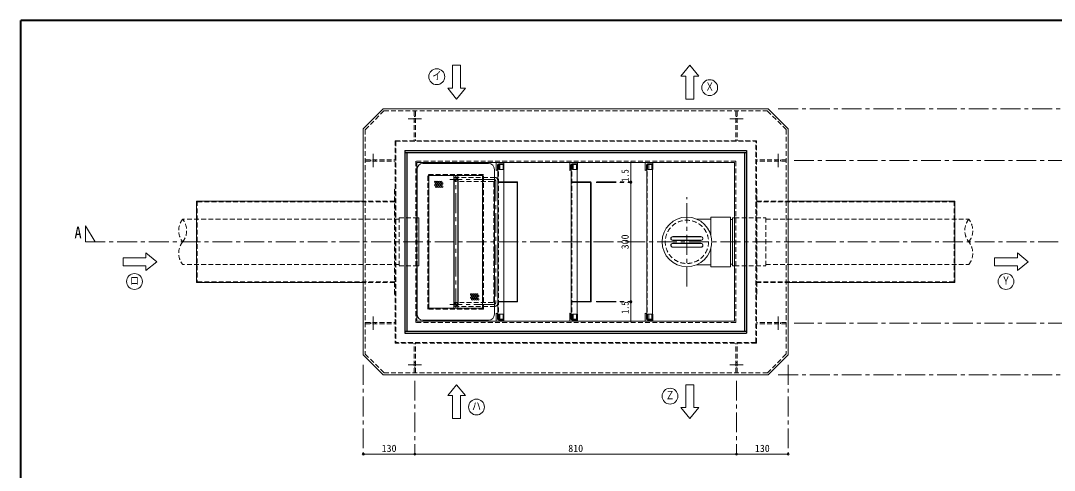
# Model space of a CAD drawing. Units: millimetres at full size, sheet at 1:10. Extents: x -2092 to 1958, y -1356 to 1454.
# Drawn here: x -2092 to 511, y 321 to 1454 of the extents above; entities that cross this region are included whole.
import ezdxf
from ezdxf.enums import TextEntityAlignment as Align

# ---------------------------------------------------------------- set-up
doc = ezdxf.new("R2010")
doc.units = ezdxf.units.MM
doc.header["$LTSCALE"] = 10
doc.header["$PDMODE"] = 32
doc.header["$PDSIZE"] = 5
doc.linetypes.add('CHAIN1', pattern=[8, 5, -1, 1, -1])
doc.linetypes.add('DASHED1', pattern=[1.8, 1.2, -0.6])
doc.layers.add('0-0_ﾚｲﾔ1', color=4, linetype='Continuous', lineweight=9)
doc.styles.add('ＭＳ ゴシック', font='')
doc.styles.get('ＭＳ ゴシック').set_extended_font_data('MS Gothic')

msp = doc.modelspace()

# ---------------------------------------------------------------- linework, layer by layer
at = {"layer": '0-0_ﾚｲﾔ1', "color": 1, "lineweight": 40}
for p in [(-2092.49, -1355.78), (1957.51, 1454.22)]:
    msp.add_line(p, (-2092.49, 1454.22), dxfattribs=at)
at = {"layer": '0-0_ﾚｲﾔ1'}
for p, q in [((-1004.49, 1341.72), (-1004.49, 1284.22)), ((-1004.49, 1341.72), (-984.49, 1341.72)), ((-984.49, 1341.72), (-984.49, 1284.22)), ((-406.99, 1341.72), (-429.49, 1314.22)), ((-406.99, 1341.72), (-384.49, 1314.22)), ((-416.99, 1314.22), (-429.49, 1314.22)), ((-416.99, 1256.72), (-416.99, 1314.22)), ((-384.49, 1314.22), (-396.99, 1314.22)), ((-396.99, 1256.72), (-396.99, 1314.22)), ((-1016.99, 1284.22), (-1004.49, 1284.22)), ((-994.49, 1256.72), (-1016.99, 1284.22)), ((-994.49, 1256.72), (-971.99, 1284.22)), ((-984.49, 1284.22), (-971.99, 1284.22)), ((-396.99, 1256.72), (-416.99, 1256.72)), ((-888.49, 1091.72), (-888.49, 1093.72)), ((-703.49, 1091.72), (-703.49, 1093.72)), ((-555.74, 1098.22), (-555.74, 1046.72)), ((-513.49, 1091.72), (-513.49, 1093.72)), ((-842.24, 1048.22), (-875.74, 1048.22)), ((-842.99, 1046.72), (-875.74, 1046.72)), ((-842.24, 1045.97), (-842.24, 747.47)), ((-840.74, 1046.72), (-840.74, 746.72)), ((-657.24, 1048.22), (-690.74, 1048.22)), ((-657.99, 1046.72), (-690.74, 1046.72)), ((-657.24, 1045.97), (-657.24, 747.47)), ((-655.74, 1046.72), (-655.74, 746.72)), ((-555.74, 1046.72), (-555.74, 746.72)), ((-159.49, 999.22), (260.51, 999.22)), ((260.51, 999.22), (260.51, 794.22)), ((-354.49, 954.22), (-390, 954.22)), ((-354.49, 959.22), (-354.49, 914.22)), ((-304.49, 953.32), (-299.49, 953.32)), ((-299.49, 957.22), (-299.49, 836.22)), ((-299.49, 957.22), (-294.49, 957.22)), ((-449.99, 910.22), (-378.99, 910.22)), ((-449.99, 900.22), (-378.99, 900.22)), ((-449.99, 893.22), (-378.99, 893.22)), ((-1776.99, 856.72), (-1776.99, 869.22)), ((-1749.49, 846.72), (-1776.99, 869.22)), ((-449.99, 883.22), (-378.99, 883.22)), ((-354.49, 879.22), (-354.49, 834.22)), ((418.01, 856.72), (418.01, 869.22)), ((445.51, 846.72), (418.01, 869.22)), ((-1834.49, 856.72), (-1776.99, 856.72)), ((-1834.49, 836.72), (-1834.49, 856.72)), ((-1834.49, 836.72), (-1776.99, 836.72)), ((-1749.49, 846.72), (-1776.99, 824.22)), ((-1776.99, 824.22), (-1776.99, 836.72)), ((-354.49, 839.22), (-390, 839.22)), ((-354.49, 834.22), (-304.49, 834.22)), ((-304.49, 840.12), (-299.49, 840.12)), ((-299.49, 836.22), (-294.49, 836.22)), ((360.51, 856.72), (418.01, 856.72)), ((360.51, 836.72), (360.51, 856.72)), ((360.51, 836.72), (418.01, 836.72)), ((445.51, 846.72), (418.01, 824.22)), ((418.01, 824.22), (418.01, 836.72)), ((-1229.49, 794.22), (-1649.49, 794.22)), ((-159.49, 794.22), (260.51, 794.22)), ((-842.99, 746.72), (-875.74, 746.72)), ((-842.24, 745.22), (-875.74, 745.22)), ((-657.99, 746.72), (-690.74, 746.72)), ((-657.24, 745.22), (-690.74, 745.22)), ((-555.74, 695.22), (-555.74, 746.72)), ((-888.49, 701.72), (-888.49, 699.72)), ((-703.49, 701.72), (-703.49, 699.72)), ((-513.49, 701.72), (-513.49, 699.72)), ((-994.49, 536.72), (-1016.99, 509.22)), ((-994.49, 536.72), (-971.99, 509.22)), ((-416.99, 536.72), (-416.99, 479.22)), ((-416.99, 536.72), (-396.99, 536.72)), ((-396.99, 536.72), (-396.99, 479.22)), ((-1004.49, 509.22), (-1016.99, 509.22)), ((-1004.49, 451.72), (-1004.49, 509.22)), ((-971.99, 509.22), (-984.49, 509.22)), ((-984.49, 451.72), (-984.49, 509.22)), ((-429.49, 479.22), (-416.99, 479.22)), ((-406.99, 451.72), (-429.49, 479.22)), ((-406.99, 451.72), (-384.49, 479.22)), ((-396.99, 479.22), (-384.49, 479.22)), ((-984.49, 451.72), (-1004.49, 451.72)), ((-1099.49, 361.72), (-1229.49, 361.72)), ((-289.49, 361.72), (-1099.49, 361.72)), ((-159.49, 361.72), (-289.49, 361.72))]:
    msp.add_line(p, q, dxfattribs=at)
at = {"layer": '0-0_ﾚｲﾔ1', "color": 7, "lineweight": 18}
for p, q in [((-1229.49, 1181.72), (-1179.49, 1231.72)), ((-209.49, 1231.72), (-1179.49, 1231.72)), ((-159.49, 1181.72), (-209.49, 1231.72)), ((-1229.49, 1181.72), (-1229.49, 611.72)), ((-159.49, 1181.72), (-159.49, 611.72)), ((-914.24, 1094.22), (-1079.24, 1094.22)), ((-894.49, 1076.72), (-894.49, 1096.72)), ((-888.49, 1093.72), (-875.37, 1093.72)), ((-877.49, 1091.45), (-877.49, 1093.72)), ((-875.37, 1078.72), (-875.37, 1093.72)), ((-709.49, 1076.72), (-709.49, 1096.72)), ((-703.49, 1093.72), (-690.37, 1093.72)), ((-692.49, 1091.45), (-692.49, 1093.72)), ((-690.37, 1078.72), (-690.37, 1093.72)), ((-519.49, 1076.72), (-519.49, 1096.72)), ((-513.49, 1093.72), (-500.37, 1093.72)), ((-502.49, 1091.45), (-502.49, 1093.72)), ((-500.37, 1078.72), (-500.37, 1093.72)), ((-294.49, 1096.72), (-294.49, 696.72)), ((-1094.24, 957.22), (-1094.24, 1079.22)), ((-899.24, 1079.22), (-899.24, 714.22)), ((-891.49, 1090.72), (-891.49, 1079.72)), ((-890.74, 1091.72), (-890.74, 701.72)), ((-878.74, 1091.72), (-890.74, 1091.72)), ((-875.74, 1088.72), (-875.74, 704.72)), ((-875.74, 1078.72), (-875.37, 1078.72)), ((-706.49, 1090.72), (-706.49, 1079.72)), ((-705.74, 1091.72), (-705.74, 701.72)), ((-693.74, 1091.72), (-705.74, 1091.72)), ((-690.74, 1088.72), (-690.74, 704.72)), ((-690.74, 1078.72), (-690.37, 1078.72)), ((-516.49, 1090.72), (-516.49, 1079.72)), ((-515.74, 1091.72), (-515.74, 701.72)), ((-503.74, 1091.72), (-515.74, 1091.72)), ((-500.74, 1088.72), (-500.74, 704.72)), ((-500.74, 1078.72), (-500.37, 1078.72)), ((-1064.24, 729.22), (-1064.24, 1064.22)), ((-929.24, 1064.22), (-1064.24, 1064.22)), ((-1001.74, 1064.22), (-1001.74, 1054.22)), ((-991.74, 1064.22), (-991.74, 1054.22)), ((-929.24, 729.22), (-929.24, 1064.22)), ((-1094.49, 957.22), (-1089.49, 957.22)), ((-1089.49, 957.22), (-1089.49, 836.22)), ((-449.99, 909.72), (-378.99, 909.72)), ((-449.99, 900.72), (-378.99, 900.72)), ((-449.99, 892.72), (-378.99, 892.72)), ((-449.99, 883.72), (-378.99, 883.72)), ((-1094.49, 836.22), (-1089.49, 836.22)), ((-1094.24, 714.22), (-1094.24, 836.22)), ((-929.24, 729.22), (-1064.24, 729.22)), ((-1001.74, 739.22), (-1001.74, 729.22)), ((-991.74, 739.22), (-991.74, 729.22)), ((-894.49, 716.72), (-894.49, 696.72)), ((-891.49, 702.72), (-891.49, 713.72)), ((-875.74, 714.72), (-875.37, 714.72)), ((-875.37, 714.72), (-875.37, 699.72)), ((-709.49, 716.72), (-709.49, 696.72)), ((-706.49, 702.72), (-706.49, 713.72)), ((-690.74, 714.72), (-690.37, 714.72)), ((-690.37, 714.72), (-690.37, 699.72)), ((-519.49, 716.72), (-519.49, 696.72)), ((-516.49, 702.72), (-516.49, 713.72)), ((-500.74, 714.72), (-500.37, 714.72)), ((-500.37, 714.72), (-500.37, 699.72)), ((-294.49, 696.72), (-1094.49, 696.72)), ((-914.24, 699.22), (-1079.24, 699.22)), ((-878.74, 701.72), (-890.74, 701.72)), ((-888.49, 699.72), (-875.37, 699.72)), ((-877.49, 701.99), (-877.49, 699.72)), ((-693.74, 701.72), (-705.74, 701.72)), ((-703.49, 699.72), (-690.37, 699.72)), ((-692.49, 701.99), (-692.49, 699.72)), ((-503.74, 701.72), (-515.74, 701.72)), ((-513.49, 699.72), (-500.37, 699.72)), ((-502.49, 701.99), (-502.49, 699.72)), ((-1229.49, 611.72), (-1179.49, 561.72)), ((-209.49, 561.72), (-159.49, 611.72)), ((-209.49, 561.72), (-1179.49, 561.72))]:
    msp.add_line(p, q, dxfattribs=at)
at = {"layer": '0-0_ﾚｲﾔ1', "linetype": 'DASHED1'}
for p, q in [((-1177.42, 1226.72), (-1224.49, 1179.65)), ((-1177.42, 1226.72), (-211.56, 1226.72)), ((-1101.09, 1226.72), (-1101.09, 1151.72)), ((-1097.89, 1226.72), (-1097.89, 1151.72)), ((-291.09, 1226.72), (-291.09, 1151.72)), ((-287.89, 1226.72), (-287.89, 1151.72)), ((-164.49, 1179.65), (-211.56, 1226.72)), ((-1097.89, 1212.72), (-1101.09, 1212.72)), ((-1097.89, 1200.72), (-1101.09, 1200.72)), ((-287.89, 1212.72), (-291.09, 1212.72)), ((-287.89, 1200.72), (-291.09, 1200.72)), ((-1224.49, 1179.65), (-1224.49, 613.79)), ((-164.49, 1179.65), (-164.49, 613.79)), ((-1149.49, 1151.72), (-239.49, 1151.72)), ((-1149.49, 1151.72), (-1149.49, 641.72)), ((-1147.89, 1150.12), (-241.09, 1150.12)), ((-1147.89, 1150.12), (-1147.89, 643.32)), ((-241.09, 643.32), (-241.09, 1150.12)), ((-239.49, 641.72), (-239.49, 1151.72)), ((-1224.49, 1103.32), (-1149.49, 1103.32)), ((-1224.49, 1100.12), (-1149.49, 1100.12)), ((-1210.49, 1100.12), (-1210.49, 1103.32)), ((-1198.49, 1100.12), (-1198.49, 1103.32)), ((-1097.49, 1099.72), (-1097.49, 693.72)), ((-291.49, 1099.72), (-1097.49, 1099.72)), ((-885.49, 1078.72), (-885.49, 1093.72)), ((-700.49, 1078.72), (-700.49, 1093.72)), ((-510.49, 1078.72), (-510.49, 1093.72)), ((-164.49, 1103.32), (-239.49, 1103.32)), ((-164.49, 1100.12), (-239.49, 1100.12)), ((-190.49, 1100.12), (-190.49, 1103.32)), ((-178.49, 1100.12), (-178.49, 1103.32)), ((-889.24, 701.72), (-889.24, 1091.72)), ((-888.49, 1078.72), (-888.49, 1091.72)), ((-875.74, 1078.72), (-888.49, 1078.72)), ((-877.49, 1091.45), (-877.49, 1078.72)), ((-704.24, 701.72), (-704.24, 1091.72)), ((-703.49, 1078.72), (-703.49, 1091.72)), ((-690.74, 1078.72), (-703.49, 1078.72)), ((-692.49, 1091.45), (-692.49, 1078.72)), ((-514.24, 701.72), (-514.24, 1091.72)), ((-513.49, 1078.72), (-513.49, 1091.72)), ((-500.74, 1078.72), (-513.49, 1078.72)), ((-502.49, 1091.45), (-502.49, 1078.72)), ((-926.74, 1066.72), (-1066.74, 1066.72)), ((-1066.74, 726.72), (-1066.74, 1066.72)), ((-927.74, 1065.72), (-1065.74, 1065.72)), ((-1065.74, 727.72), (-1065.74, 1065.72)), ((-903.24, 1049.22), (-991.74, 1049.22)), ((-898.24, 1059.22), (-990.74, 1059.22)), ((-927.74, 727.72), (-927.74, 1065.72)), ((-926.74, 726.72), (-926.74, 1066.72)), ((-900.74, 1046.72), (-900.74, 746.72)), ((-889.24, 1046.72), (-875.74, 1046.72)), ((-888.49, 1048.22), (-875.74, 1048.22)), ((-704.24, 1046.72), (-690.74, 1046.72)), ((-703.49, 1048.22), (-690.74, 1048.22)), ((-1149.49, 1029.22), (-1151.09, 1029.22)), ((-1151.09, 1029.22), (-1151.09, 764.22)), ((-239.49, 1029.22), (-237.89, 1029.22)), ((-237.89, 1029.22), (-237.89, 764.22)), ((-1647.89, 999.22), (-1647.89, 794.22)), ((-1149.49, 997.62), (-1647.89, 997.62)), ((-1151.09, 999.22), (-1229.49, 999.22)), ((-239.49, 997.62), (258.91, 997.62)), ((-237.89, 999.22), (-159.49, 999.22)), ((258.91, 999.22), (258.91, 794.22)), ((-1139.49, 953.72), (-1684.49, 953.72)), ((-1649.49, 959.72), (-1647.89, 959.72)), ((-1147.89, 958.72), (-1149.49, 958.72)), ((-1139.49, 957.22), (-1094.49, 957.22)), ((-1094.24, 836.22), (-1094.24, 957.22)), ((-241.09, 962.22), (-239.49, 962.22)), ((-215.49, 953.72), (295.51, 953.72)), ((258.91, 959.72), (260.51, 959.72)), ((-1139.49, 839.72), (-1684.49, 839.72)), ((-1649.49, 833.72), (-1647.89, 833.72)), ((-1147.89, 834.72), (-1149.49, 834.72)), ((-294.49, 836.22), (-215.49, 836.22)), ((-215.49, 839.72), (295.51, 839.72)), ((258.91, 833.72), (260.51, 833.72)), ((-241.09, 831.22), (-239.49, 831.22)), ((-1149.49, 795.82), (-1647.89, 795.82)), ((-1151.09, 794.22), (-1229.49, 794.22)), ((-239.49, 795.82), (258.91, 795.82)), ((-239.49, 794.22), (-159.49, 794.22)), ((-1149.49, 764.22), (-1151.09, 764.22)), ((-239.49, 764.22), (-237.89, 764.22)), ((-903.24, 744.22), (-991.74, 744.22)), ((-898.24, 734.22), (-990.74, 734.22)), ((-889.24, 746.72), (-875.74, 746.72)), ((-888.49, 745.22), (-875.74, 745.22)), ((-704.24, 746.72), (-690.74, 746.72)), ((-703.49, 745.22), (-690.74, 745.22)), ((-926.74, 726.72), (-1066.74, 726.72)), ((-927.74, 727.72), (-1065.74, 727.72)), ((-888.49, 714.72), (-888.49, 701.72)), ((-875.74, 714.72), (-888.49, 714.72)), ((-885.49, 714.72), (-885.49, 699.72)), ((-877.49, 701.99), (-877.49, 714.72)), ((-703.49, 714.72), (-703.49, 701.72)), ((-690.74, 714.72), (-703.49, 714.72)), ((-700.49, 714.72), (-700.49, 699.72)), ((-692.49, 701.99), (-692.49, 714.72)), ((-513.49, 714.72), (-513.49, 701.72)), ((-500.74, 714.72), (-513.49, 714.72)), ((-510.49, 714.72), (-510.49, 699.72)), ((-502.49, 701.99), (-502.49, 714.72)), ((-1224.49, 693.32), (-1149.49, 693.32)), ((-1224.49, 690.12), (-1149.49, 690.12)), ((-1210.49, 693.32), (-1210.49, 690.12)), ((-1198.49, 693.32), (-1198.49, 690.12)), ((-164.49, 693.32), (-239.49, 693.32)), ((-164.49, 690.12), (-239.49, 690.12)), ((-190.49, 693.32), (-190.49, 690.12)), ((-178.49, 693.32), (-178.49, 690.12)), ((-239.49, 641.72), (-1149.49, 641.72)), ((-241.09, 643.32), (-1147.89, 643.32)), ((-1101.09, 566.72), (-1101.09, 641.72)), ((-1097.89, 566.72), (-1097.89, 641.72)), ((-291.09, 566.72), (-291.09, 641.72)), ((-287.89, 566.72), (-287.89, 641.72)), ((-1224.49, 613.79), (-1177.42, 566.72)), ((-211.56, 566.72), (-164.49, 613.79)), ((-1097.89, 592.72), (-1101.09, 592.72)), ((-1097.89, 580.72), (-1101.09, 580.72)), ((-287.89, 592.72), (-291.09, 592.72)), ((-287.89, 580.72), (-291.09, 580.72)), ((-211.56, 566.72), (-1177.42, 566.72))]:
    msp.add_line(p, q, dxfattribs=at)
at = {"layer": '0-0_ﾚｲﾔ1', "linetype": 'CHAIN1'}
for p, q in [((-184.49, 1231.72), (690.51, 1231.72)), ((-1082.89, 1206.72), (-1116.09, 1206.72)), ((-272.89, 1206.72), (-306.09, 1206.72)), ((-1204.49, 1085.12), (-1204.49, 1118.32)), ((-184.49, 1085.12), (-184.49, 1118.32)), ((-144.49, 1101.72), (690.51, 1101.72)), ((-900.74, 1054.22), (-1011.74, 1054.22)), ((-996.74, 729.22), (-996.74, 1064.22)), ((-895.74, 1049.22), (-895.74, 744.22)), ((-642.99, 1046.72), (-555.74, 1046.72)), ((-642.24, 1048.22), (-555.74, 1048.22)), ((-414.49, 784.22), (-414.49, 1009.22)), ((-1929.49, 936.72), (-1904.49, 896.72)), ((-1929.49, 936.72), (-1929.49, 896.72)), ((-1929.49, 896.72), (540.51, 896.72)), ((-900.74, 739.22), (-1011.74, 739.22)), ((-642.99, 746.72), (-555.74, 746.72)), ((-642.24, 745.22), (-555.74, 745.22)), ((-1204.49, 708.32), (-1204.49, 675.12)), ((-184.49, 708.32), (-184.49, 675.12)), ((-144.49, 691.72), (690.51, 691.72)), ((-1229.49, 586.72), (-1229.49, 361.72)), ((-1082.89, 586.72), (-1116.09, 586.72)), ((-272.89, 586.72), (-306.09, 586.72)), ((-159.49, 586.72), (-159.49, 361.72)), ((-184.49, 561.72), (690.51, 561.72)), ((-1099.49, 546.72), (-1099.49, 361.72)), ((-289.49, 546.72), (-289.49, 361.72))]:
    msp.add_line(p, q, dxfattribs=at)
at = {"layer": '0-0_ﾚｲﾔ1', "color": 5, "lineweight": 25}
for p, q in [((-1124.49, 1126.72), (-1124.49, 666.72)), ((-1124.49, 1126.72), (-264.49, 1126.72)), ((-1124.49, 1121.72), (-264.49, 1121.72)), ((-1119.49, 1121.72), (-1119.49, 671.72)), ((-269.49, 1121.72), (-269.49, 671.72)), ((-264.49, 1126.72), (-264.49, 666.72)), ((-1001.74, 1054.22), (-1001.74, 739.22)), ((-991.74, 1054.22), (-991.74, 739.22)), ((-1124.49, 671.72), (-264.49, 671.72)), ((-1124.49, 666.72), (-264.49, 666.72))]:
    msp.add_line(p, q, dxfattribs=at)
at = {"layer": '0-0_ﾚｲﾔ1', "linetype": 'DASHED1'}
for points in [[(-291.49, 1099.72), (-291.49, 693.72), (-1097.49, 693.72)], [(-1139.49, 957.22), (-1139.49, 836.22), (-1094.49, 836.22)], [(-294.49, 957.22), (-215.49, 957.22), (-215.49, 836.22)]]:
    msp.add_lwpolyline(points, dxfattribs=at)
at = {"layer": '0-0_ﾚｲﾔ1', "color": 7, "lineweight": 18}
msp.add_lwpolyline([(-294.49, 1096.72), (-1094.49, 1096.72), (-1094.49, 696.72)], dxfattribs=at)
at = {"layer": '0-0_ﾚｲﾔ1'}
for points in [[(-1229.49, 999.22), (-1649.49, 999.22), (-1649.49, 794.22)], [(-354.49, 959.22), (-304.49, 959.22), (-304.49, 834.22)]]:
    msp.add_lwpolyline(points, dxfattribs=at)
at = {"layer": '0-0_ﾚｲﾔ1', "color": 7, "lineweight": 18}
for centre, radius in [((-1044.49, 1312.97), 20), ((-356.99, 1285.47), 20), ((-414.49, 896.72), 62.5), ((-1805.74, 796.72), 20), ((389.26, 796.72), 20), ((-456.99, 507.97), 20), ((-944.49, 480.47), 20)]:
    msp.add_circle(centre, radius, dxfattribs=at)
at = {"layer": '0-0_ﾚｲﾔ1'}
for centre in [(-1048.29, 1047.78), (-1048.29, 1039.78), (-1045.79, 1043.78), (-1043.29, 1047.78), (-1043.29, 1039.78), (-1040.79, 1043.78), (-1038.29, 1047.78), (-1038.29, 1039.78), (-1035.79, 1043.78), (-1033.29, 1047.78), (-1033.29, 1039.78), (-1030.79, 1043.78), (-1045.79, 1035.78), (-1040.79, 1035.78), (-1035.79, 1035.78), (-1030.79, 1035.78), (-957.77, 764.13), (-957.77, 756.13), (-955.27, 760.13), (-952.77, 764.13), (-952.77, 756.13), (-950.27, 760.13), (-947.77, 764.13), (-947.77, 756.13), (-945.27, 760.13), (-942.77, 764.13), (-942.77, 756.13), (-940.27, 760.13), (-955.27, 752.13), (-950.27, 752.13), (-945.27, 752.13), (-940.27, 752.13)]:
    msp.add_circle(centre, 2, dxfattribs=at)
at = {"layer": '0-0_ﾚｲﾔ1', "linetype": 'DASHED1'}
msp.add_circle((-414.49, 896.72), 54.5, dxfattribs=at)
at = {"layer": '0-0_ﾚｲﾔ1', "color": 7, "lineweight": 18}
for centre, radius, start, end in [((-1079.24, 1079.22), 15, 90, 180), ((-914.24, 1079.22), 15, 0, 90), ((-888.49, 1090.72), 3, 90, 180), ((-877.49, 1096.72), 3, 270, 0), ((-703.49, 1090.72), 3, 90, 180), ((-692.49, 1096.72), 3, 270, 0), ((-513.49, 1090.72), 3, 90, 180), ((-502.49, 1096.72), 3, 270, 0), ((-894.49, 1079.72), 3, 270, 0), ((-878.74, 1088.72), 3, 0, 90), ((-709.49, 1079.72), 3, 270, 0), ((-693.74, 1088.72), 3, 0, 90), ((-519.49, 1079.72), 3, 270, 0), ((-503.74, 1088.72), 3, 0, 90), ((-449.99, 905.22), 4.5, 90, 270), ((-449.99, 888.22), 4.5, 90, 270), ((-378.99, 905.22), 4.5, 270, 90), ((-378.99, 888.22), 4.5, 270, 90), ((-1079.24, 714.22), 15, 180, 270), ((-914.24, 714.22), 15, 270, 0), ((-894.49, 713.72), 3, 0, 90), ((-878.74, 704.72), 3, 270, 0), ((-709.49, 713.72), 3, 0, 90), ((-693.74, 704.72), 3, 270, 0), ((-519.49, 713.72), 3, 0, 90), ((-503.74, 704.72), 3, 270, 0), ((-888.49, 702.72), 3, 180, 270), ((-877.49, 696.72), 3, 0, 90), ((-703.49, 702.72), 3, 180, 270), ((-692.49, 696.72), 3, 0, 90), ((-513.49, 702.72), 3, 180, 270), ((-502.49, 696.72), 3, 0, 90)]:
    msp.add_arc(centre, radius, start, end, dxfattribs=at)
at = {"layer": '0-0_ﾚｲﾔ1', "linetype": 'DASHED1'}
for centre, radius, start, end in [((-991.74, 1059.22), 10, 180, 270), ((-990.74, 1060.22), 1, 180, 270), ((-903.24, 1046.72), 2.5, 0, 90), ((-898.24, 1051.72), 7.5, 0, 90), ((-889.24, 1048.22), 1.5, 180, 270), ((-888.49, 1048.97), 0.75, 180, 270), ((-704.24, 1048.22), 1.5, 180, 270), ((-703.49, 1048.97), 0.75, 180, 270), ((-1648.88, 925.22), 45.61, 141.33038, 218.66962), ((-1720.11, 925.22), 45.61, 321.33038, 38.66962), ((331.12, 925.22), 45.61, 141.33038, 218.66962), ((259.89, 925.22), 45.61, 321.33038, 38.66962), ((-1648.88, 868.22), 45.61, 141.33038, 218.66962), ((259.89, 868.22), 45.61, 321.33038, 38.66962), ((-991.74, 734.22), 10, 90, 180), ((-990.74, 733.22), 1, 90, 180), ((-903.24, 746.72), 2.5, 270, 0), ((-898.24, 741.72), 7.5, 270, 0), ((-889.24, 745.22), 1.5, 90, 180), ((-888.49, 744.47), 0.75, 90, 180), ((-704.24, 745.22), 1.5, 90, 180), ((-703.49, 744.47), 0.75, 90, 180)]:
    msp.add_arc(centre, radius, start, end, dxfattribs=at)
at = {"layer": '0-0_ﾚｲﾔ1', "color": 5, "lineweight": 25}
for centre, start, end in [((-996.74, 1054.22), 0, 180), ((-996.74, 739.22), 180, 0)]:
    msp.add_arc(centre, 5, start, end, dxfattribs=at)
at = {"layer": '0-0_ﾚｲﾔ1', "color": 7, "linetype": 'DASHED1', "lineweight": 18}
for centre, start, end in [((-996.74, 1054.22), 180, 0), ((-996.74, 739.22), 0, 180)]:
    msp.add_arc(centre, 5, start, end, dxfattribs=at)
at = {"layer": '0-0_ﾚｲﾔ1', "linetype": 'CHAIN1'}
for centre, start, end in [((-991.74, 1059.22), 180, 270), ((-900.74, 1049.22), 0, 90), ((-991.74, 734.22), 90, 180), ((-900.74, 744.22), 270, 0)]:
    msp.add_arc(centre, 5, start, end, dxfattribs=at)
at = {"layer": '0-0_ﾚｲﾔ1'}
for centre, radius, start, end in [((-842.99, 1045.97), 0.75, 0, 90), ((-842.24, 1046.72), 1.5, 0, 90), ((-657.99, 1045.97), 0.75, 0, 90), ((-657.24, 1046.72), 1.5, 0, 90), ((-449.99, 905.22), 5, 90, 270), ((-449.99, 888.22), 5, 90, 270), ((-378.99, 905.22), 5, 270, 90), ((-378.99, 888.22), 5, 270, 90), ((-842.99, 747.47), 0.75, 270, 0), ((-842.24, 746.72), 1.5, 270, 0), ((-657.99, 747.47), 0.75, 270, 0), ((-657.24, 746.72), 1.5, 270, 0)]:
    msp.add_arc(centre, radius, start, end, dxfattribs=at)
at = {"layer": '0-0_ﾚｲﾔ1', "color": 1}
for p in [(-555.74, 1048.22), (-555.74, 1046.72), (-555.74, 746.72), (-555.74, 745.22), (-1229.49, 361.72), (-1099.49, 361.72), (-289.49, 361.72), (-159.49, 361.72)]:
    msp.add_point(p, dxfattribs=at)

# ---------------------------------------------------------------- texts
at = {"layer": '0-0_ﾚｲﾔ1', "color": 7, "style": 'ＭＳ ゴシック'}
for s, height, width, p in [('イ', 20.16, 0.8, (-1055.74, 1299.22)), ('Ｘ', 20.16, 0.8, (-368.24, 1271.72)), ('A', 29.33, 0.9, (-1956.99, 896.72)), ('ロ', 20.16, 0.8, (-1816.99, 782.97)), ('Ｙ', 20.16, 0.8, (378.01, 782.97)), ('Ｚ', 20.16, 0.8, (-468.24, 494.22)), ('ハ', 20.16, 0.8, (-955.74, 466.72))]:
    msp.add_text(s, height=height, dxfattribs=dict(at, width=width)).set_placement(p, align=Align.BOTTOM_LEFT)
at = {"layer": '0-0_ﾚｲﾔ1', "color": 7, "style": 'ＭＳ ゴシック', "width": 0.8}
for p in [(-555.74, 1048.22), (-555.74, 715.22)]:
    msp.add_text('1.5', height=18.33, rotation=90, dxfattribs=at).set_placement(p, align=Align.BOTTOM_LEFT)
at = {"layer": '0-0_ﾚｲﾔ1', "color": 7, "style": 'ＭＳ ゴシック'}
msp.add_text('300', height=18.33, rotation=90, dxfattribs=at).set_placement((-555.74, 877.97), align=Align.BOTTOM_LEFT)
for s, p in [('130', (-1183.24, 361.72)), ('810', (-713.24, 361.72)), ('130', (-243.24, 361.72))]:
    msp.add_text(s, height=18.33, dxfattribs=at).set_placement(p, align=Align.BOTTOM_LEFT)

doc.saveas('drawing.dxf')
